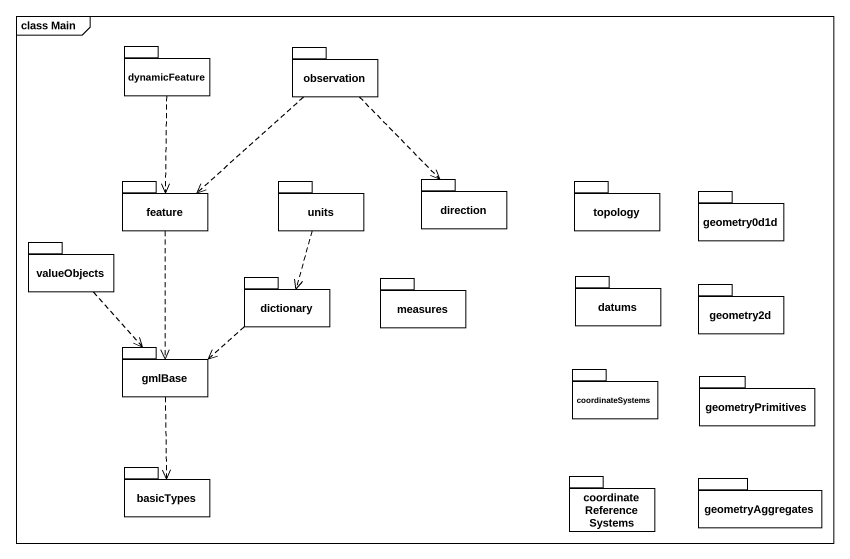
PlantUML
@startuml
mainframe class Main
package dynamicFeature {
}
package observation {
}
package feature {
}
package units {
}
package direction {
}
package topology {
}
package geometry0d1d {
}
package valueObjects {
}
package dictionary {
}
package measures {
}
package datums {
}
package geometry2d {
}
package gmlBase {
}
package coordinateSystems {
}
package geometryPrimitives {
}
package basicTypes {
}
package coordinateReferenceSystems {
}
package geometryAggregates {
}
dynamicFeature ..> feature
observation ..> feature
observation ..> direction
feature ..> gmlBase
units ..> dictionary
valueObjects ..> gmlBase
dictionary .left.> gmlBase
gmlBase ..> basicTypes
@enduml
